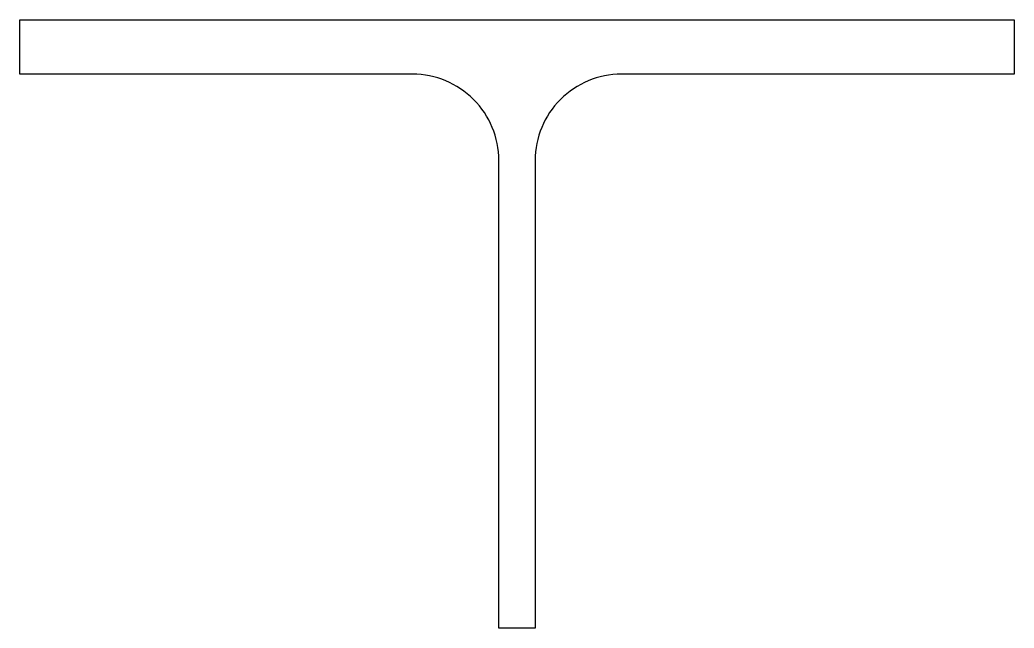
# Model space of a CAD drawing. Header units: inches. Extents: x -3.98 to 3.98, y -2.43 to 2.43.
import ezdxf

# ---------------------------------------------------------------- set-up
doc = ezdxf.new("R2010")
doc.units = ezdxf.units.IN
doc.layers.add('steel', color=7, linetype='Continuous')

msp = doc.modelspace()

# ---------------------------------------------------------------- linework, layer by layer
at = {"layer": 'steel'}
msp.add_lwpolyline([(3.98, 2), (0.835, 2, 0.414214), (0.145, 1.31), (0.145, -2.435), (-0.145, -2.435), (-0.145, 1.31, 0.414214), (-0.835, 2), (-3.98, 2), (-3.98, 2.435), (3.98, 2.435)], format="xyb", close=True, dxfattribs=at)

doc.saveas('drawing.dxf')
